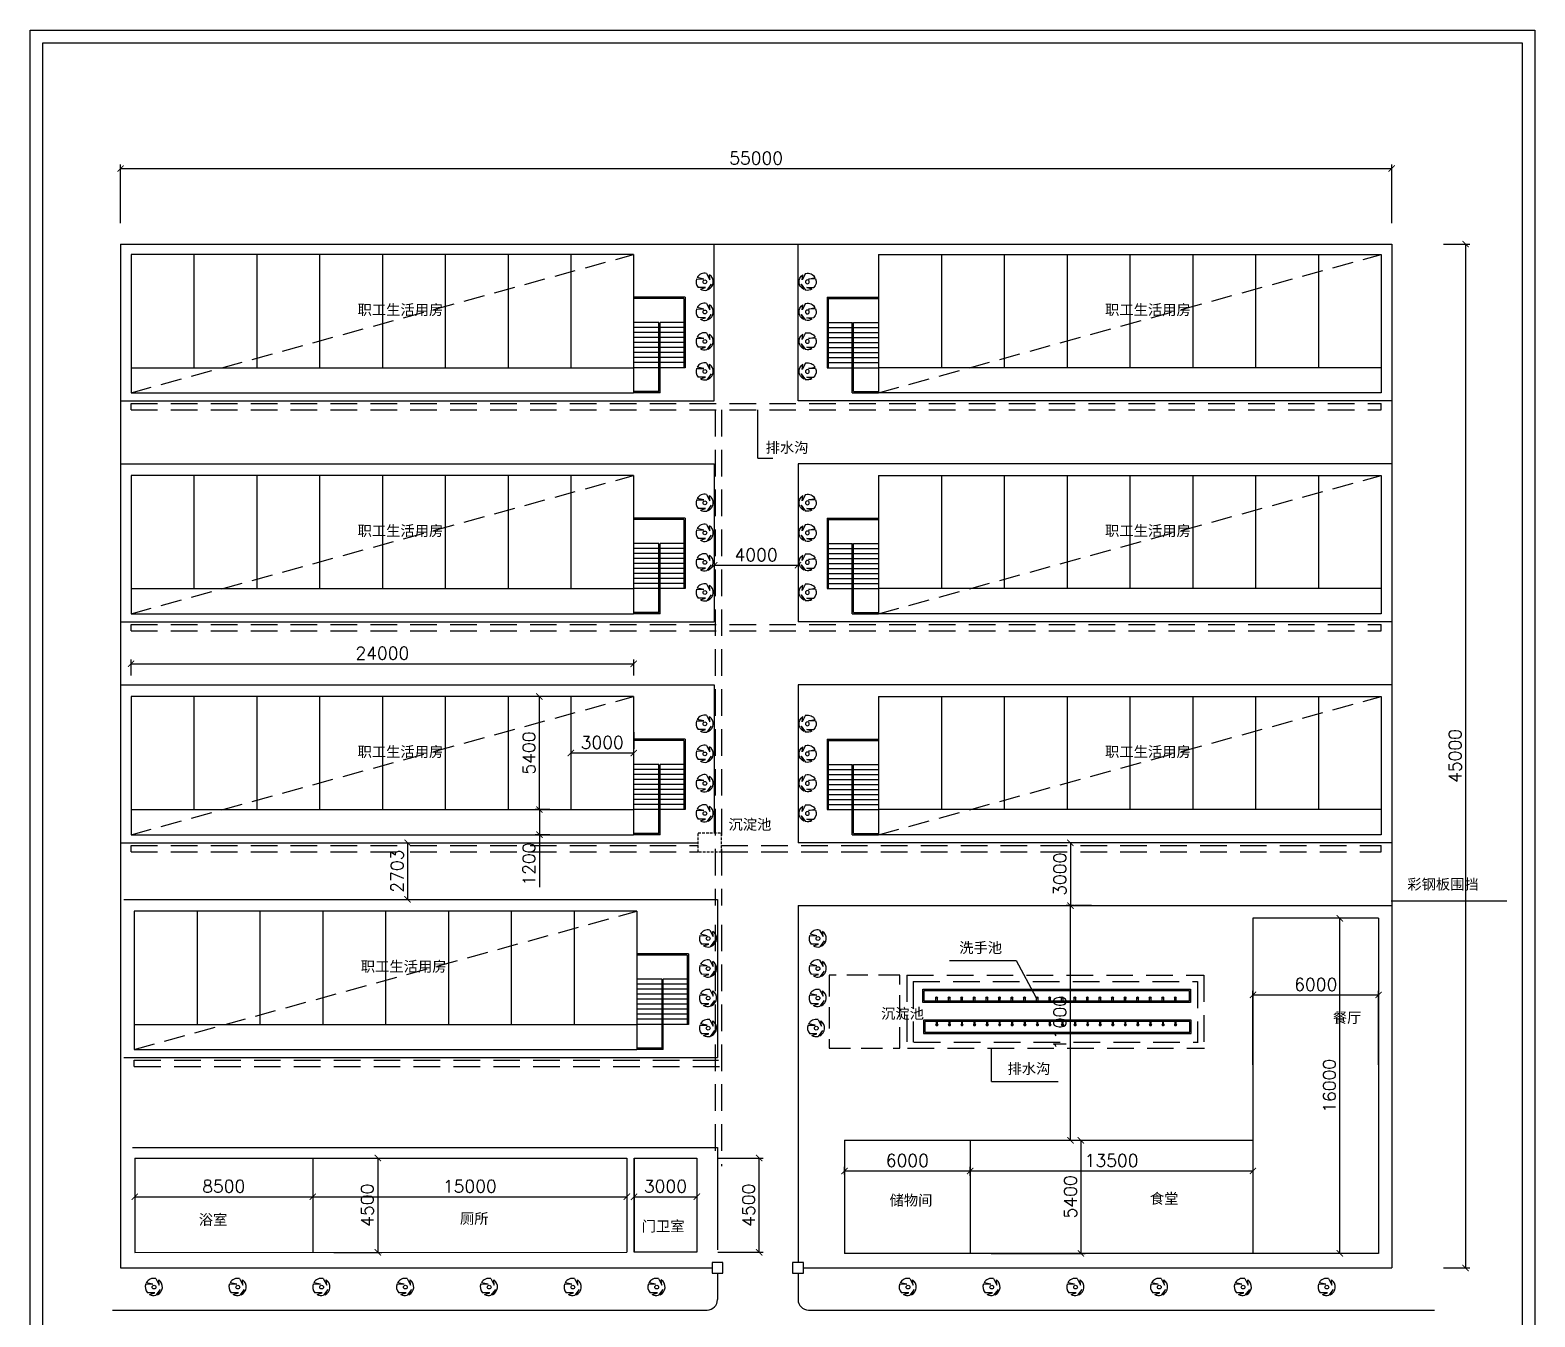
# Model space of a CAD drawing. Extents: x 38922 to 193159, y 13059 to 114668.
# Drawn here: x 38922 to 110774, y 53241 to 114668 of the extents above; entities that cross this region are included whole.
import ezdxf

# ---------------------------------------------------------------- set-up
doc = ezdxf.new("R2010")
doc.units = 0
doc.linetypes.add('DASHED', pattern=[19.05, 12.7, -6.35])
doc.linetypes.add('DASHEDX2', pattern=[1.5, 1, -0.5])
doc.layers.get('0').update_dxf_attribs({"linetype": 'CONTINUOUS'})
doc.layers.get('DEFPOINTS').update_dxf_attribs({"linetype": 'CONTINUOUS'})
for name, color, linetype in [('CC', 7, 'CONTINUOUS'), ('LAYER3', 3, 'CONTINUOUS'), ('LAYER4', 5, 'CONTINUOUS'), ('LUNKUO', 6, 'CONTINUOUS'), ('周边', 7, 'CONTINUOUS'), ('标注', 7, 'CONTINUOUS'), ('标注临', 7, 'CONTINUOUS'), ('水', 3, 'CONTINUOUS'), ('绿化', 3, 'CONTINUOUS'), ('道路', 8, 'CONTINUOUS')]:
    doc.layers.add(name, color=color, linetype=linetype)
doc.styles.add('临建', font='txt.shx')
doc.styles.add('文字', font='SimSun.ttf')
doc.dimstyles.new('ISO-25', dxfattribs={"dimtxt": 150, "dimasz": 80, "dimexe": 50, "dimexo": 100, "dimgap": 100, "dimtad": 1, "dimdec": 0, "dimtxsty": '临建', "dimblk": 'ARCHTICK', "dimcen": 2.5, "dimazin": 3, "dimtfac": 1, "dimtdec": 0, "dimtmove": 0, "dimatfit": 3})

# ---------------------------------------------------------------- blocks, each defined once
blk = doc.blocks.new('_ARCHTICK')
at = {"color": 0, "linetype": 'BYBLOCK', "const_width": 0.15}
blk.add_lwpolyline([(-0.5, -0.5), (0.5, 0.5)], dxfattribs=at)
blk = doc.blocks.new('*D84')
at = {"layer": 'DEFPOINTS', "color": 0}
for p in [(52418, 60823), (52418, 56323), (55524, 56323)]:
    blk.add_point(p, dxfattribs=at)
at = {"layer": '标注临', "color": 0}
for p, q in [((53418, 60823), (55724, 60823)), ((55524, 60823), (55524, 56323)), ((53418, 56323), (55724, 56323))]:
    blk.add_line(p, q, dxfattribs=at)
at = {"layer": '标注临', "color": 0, "xscale": 300, "yscale": 300, "zscale": 300}
for p, rotation in [((55524, 60823), 90), ((55524, 56323), 270)]:
    blk.add_blockref('_ARCHTICK', p, dxfattribs=dict(at, rotation=rotation))
at = {"layer": '标注临', "color": 0, "insert": (55024, 58573), "char_height": 600, "attachment_point": 5, "rotation": 90, "style": '临建'}
blk.add_mtext('4500', dxfattribs=at)
blk = doc.blocks.new('*D85')
at = {"layer": 'DEFPOINTS', "color": 0}
for p in [(70760, 60824), (73732, 60824), (70760, 56324)]:
    blk.add_point(p, dxfattribs=at)
at = {"layer": '标注临', "color": 0}
for p, q in [((71760, 60824), (73932, 60824)), ((73732, 56324), (73732, 60824)), ((71760, 56324), (73932, 56324))]:
    blk.add_line(p, q, dxfattribs=at)
at = {"layer": '标注临', "color": 0, "xscale": 300, "yscale": 300, "zscale": 300}
for p, rotation in [((73732, 60824), 90), ((73732, 56324), 270)]:
    blk.add_blockref('_ARCHTICK', p, dxfattribs=dict(at, rotation=rotation))
at = {"layer": '标注临', "color": 0, "insert": (73232, 58574), "char_height": 600, "attachment_point": 5, "rotation": 90, "style": '临建'}
blk.add_mtext('4500', dxfattribs=at)
blk = doc.blocks.new('*D86')
at = {"layer": 'DEFPOINTS', "color": 0}
for p in [(101460, 72271), (103311, 72271), (103311, 56271)]:
    blk.add_point(p, dxfattribs=at)
at = {"layer": '标注临', "color": 0}
for p, q in [((102311, 72271), (101260, 72271)), ((101460, 56271), (101460, 72271)), ((102311, 56271), (101260, 56271))]:
    blk.add_line(p, q, dxfattribs=at)
at = {"layer": '标注临', "color": 0, "xscale": 300, "yscale": 300, "zscale": 300}
for p, rotation in [((101460, 72271), 90), ((101460, 56271), 270)]:
    blk.add_blockref('_ARCHTICK', p, dxfattribs=dict(at, rotation=rotation))
at = {"layer": '标注临', "color": 0, "insert": (100960, 64271), "char_height": 600, "attachment_point": 5, "rotation": 90, "style": '临建'}
blk.add_mtext('16000', dxfattribs=at)
blk = doc.blocks.new('A$C7AB25CB9')
at = {"layer": 'LAYER3'}
for p, q in [((1105, 1773), (1462, 1084)), ((1462, 1084), (1415, 1636)), ((42, 1205), (807, 1177)), ((807, 1177), (99, 1328)), ((994, 266), (219, 274)), ((445, 91), (994, 266)), ((1590, 617), (1120, 0)), ((1287, 60), (1590, 617))]:
    blk.add_line(p, q, dxfattribs=at)
blk.add_circle((924, 873), 200, dxfattribs=at)
for start, end in [(76.77535, 150.94372), (295.3565, 55.35439), (159.4395, 222.05005), (240.41806, 284.14241)]:
    blk.add_arc((897, 885), 913, start, end, dxfattribs=at)
blk = doc.blocks.new('*D78')
at = {"layer": 'DEFPOINTS', "color": 0}
for p in [(52418, 60822), (67418, 60824), (67418, 58976)]:
    blk.add_point(p, dxfattribs=at)
at = {"layer": '标注临', "color": 0}
for p, q in [((52418, 59822), (52418, 58776)), ((67418, 59824), (67418, 58776)), ((52418, 58976), (67418, 58976))]:
    blk.add_line(p, q, dxfattribs=at)
at = {"layer": '标注临', "color": 0, "xscale": 300, "yscale": 300, "zscale": 300, "rotation": 180}
blk.add_blockref('_ARCHTICK', (52418, 58976), dxfattribs=at)
at = {"layer": '标注临', "color": 0, "xscale": 300, "yscale": 300, "zscale": 300}
blk.add_blockref('_ARCHTICK', (67418, 58976), dxfattribs=at)
at = {"layer": '标注临', "color": 0, "insert": (59918, 59476), "char_height": 600, "attachment_point": 5, "style": '临建'}
blk.add_mtext('15000', dxfattribs=at)
blk = doc.blocks.new('*D79')
at = {"layer": 'DEFPOINTS', "color": 0}
for p in [(43918, 60822), (52418, 60822), (52418, 58976)]:
    blk.add_point(p, dxfattribs=at)
at = {"layer": '标注临', "color": 0}
for p, q in [((43918, 59822), (43918, 58776)), ((52418, 59822), (52418, 58776)), ((43918, 58976), (52418, 58976))]:
    blk.add_line(p, q, dxfattribs=at)
at = {"layer": '标注临', "color": 0, "xscale": 300, "yscale": 300, "zscale": 300, "rotation": 180}
blk.add_blockref('_ARCHTICK', (43918, 58976), dxfattribs=at)
at = {"layer": '标注临', "color": 0, "xscale": 300, "yscale": 300, "zscale": 300}
blk.add_blockref('_ARCHTICK', (52418, 58976), dxfattribs=at)
at = {"layer": '标注临', "color": 0, "insert": (48168, 59476), "char_height": 600, "attachment_point": 5, "style": '临建'}
blk.add_mtext('8500', dxfattribs=at)
blk = doc.blocks.new('*D80')
at = {"layer": 'DEFPOINTS', "color": 0}
for p in [(57029, 75872), (56944, 73170), (57571, 73170)]:
    blk.add_point(p, dxfattribs=at)
at = {"layer": '标注临', "color": 0}
for p, q in [((56029, 75872), (56744, 75872)), ((56944, 75872), (56944, 73170)), ((56571, 73170), (56744, 73170))]:
    blk.add_line(p, q, dxfattribs=at)
at = {"layer": '标注临', "color": 0, "xscale": 300, "yscale": 300, "zscale": 300}
for p, rotation in [((56944, 75872), 90), ((56944, 73170), 270)]:
    blk.add_blockref('_ARCHTICK', p, dxfattribs=dict(at, rotation=rotation))
at = {"layer": '标注临', "color": 0, "insert": (56444, 74521), "char_height": 600, "attachment_point": 5, "rotation": 90, "style": '临建'}
blk.add_mtext('2703', dxfattribs=at)
blk = doc.blocks.new('*D81')
at = {"layer": 'DEFPOINTS', "color": 0}
for p in [(88596, 72872), (89762, 72872), (88746, 61671)]:
    blk.add_point(p, dxfattribs=at)
at = {"layer": '标注临', "color": 0}
for p, q in [((88762, 72872), (88396, 72872)), ((88596, 61671), (88596, 72872)), ((87746, 61671), (88396, 61671))]:
    blk.add_line(p, q, dxfattribs=at)
at = {"layer": '标注临', "color": 0, "xscale": 300, "yscale": 300, "zscale": 300}
for p, rotation in [((88596, 72872), 90), ((88596, 61671), 270)]:
    blk.add_blockref('_ARCHTICK', p, dxfattribs=dict(at, rotation=rotation))
at = {"layer": '标注临', "color": 0, "insert": (88096, 67272), "char_height": 600, "attachment_point": 5, "rotation": 90, "style": '临建'}
blk.add_mtext('11000', dxfattribs=at)
blk = doc.blocks.new('*D74')
at = {"layer": 'DEFPOINTS', "color": 0}
for p in [(97311, 60208), (97311, 60208), (83811, 58971)]:
    blk.add_point(p, dxfattribs=at)
at = {"layer": '标注临', "color": 0}
for p, q in [((97311, 61208), (97311, 60408)), ((83811, 59971), (83811, 60408)), ((83811, 60208), (97311, 60208))]:
    blk.add_line(p, q, dxfattribs=at)
at = {"layer": '标注临', "color": 0, "xscale": 300, "yscale": 300, "zscale": 300, "rotation": 180}
blk.add_blockref('_ARCHTICK', (83811, 60208), dxfattribs=at)
at = {"layer": '标注临', "color": 0, "xscale": 300, "yscale": 300, "zscale": 300}
blk.add_blockref('_ARCHTICK', (97311, 60208), dxfattribs=at)
at = {"layer": '标注临', "color": 0, "insert": (90561, 60708), "char_height": 600, "attachment_point": 5, "style": '临建'}
blk.add_mtext('13500', dxfattribs=at)
blk = doc.blocks.new('*D82')
at = {"layer": 'DEFPOINTS', "color": 0}
for p in [(67760, 60824), (70760, 60824), (70760, 58976)]:
    blk.add_point(p, dxfattribs=at)
at = {"layer": '标注临', "color": 0}
for p, q in [((67760, 59824), (67760, 58776)), ((70760, 59824), (70760, 58776)), ((67760, 58976), (70760, 58976))]:
    blk.add_line(p, q, dxfattribs=at)
at = {"layer": '标注临', "color": 0, "xscale": 300, "yscale": 300, "zscale": 300, "rotation": 180}
blk.add_blockref('_ARCHTICK', (67760, 58976), dxfattribs=at)
at = {"layer": '标注临', "color": 0, "xscale": 300, "yscale": 300, "zscale": 300}
blk.add_blockref('_ARCHTICK', (70760, 58976), dxfattribs=at)
at = {"layer": '标注临', "color": 0, "insert": (69260, 59476), "char_height": 600, "attachment_point": 5, "style": '临建'}
blk.add_mtext('3000', dxfattribs=at)
blk = doc.blocks.new('*D75')
at = {"layer": 'DEFPOINTS', "color": 0}
for p in [(83811, 60208), (77811, 59036), (83811, 58971)]:
    blk.add_point(p, dxfattribs=at)
at = {"layer": '标注临', "color": 0}
for p, q in [((77811, 60036), (77811, 60408)), ((83811, 59971), (83811, 60408)), ((77811, 60208), (83811, 60208))]:
    blk.add_line(p, q, dxfattribs=at)
at = {"layer": '标注临', "color": 0, "xscale": 300, "yscale": 300, "zscale": 300, "rotation": 180}
blk.add_blockref('_ARCHTICK', (77811, 60208), dxfattribs=at)
at = {"layer": '标注临', "color": 0, "xscale": 300, "yscale": 300, "zscale": 300}
blk.add_blockref('_ARCHTICK', (83811, 60208), dxfattribs=at)
at = {"layer": '标注临', "color": 0, "insert": (80811, 60708), "char_height": 600, "attachment_point": 5, "style": '临建'}
blk.add_mtext('6000', dxfattribs=at)
blk = doc.blocks.new('*D83')
at = {"layer": 'DEFPOINTS', "color": 0}
for p in [(89762, 75872), (88596, 72872), (88596, 72872)]:
    blk.add_point(p, dxfattribs=at)
at = {"layer": '标注临', "color": 0}
for p, q in [((88762, 75872), (88396, 75872)), ((88596, 75872), (88596, 72872)), ((89596, 72872), (88796, 72872))]:
    blk.add_line(p, q, dxfattribs=at)
at = {"layer": '标注临', "color": 0, "xscale": 300, "yscale": 300, "zscale": 300}
for p, rotation in [((88596, 75872), 90), ((88596, 72872), 270)]:
    blk.add_blockref('_ARCHTICK', p, dxfattribs=dict(at, rotation=rotation))
at = {"layer": '标注临', "color": 0, "insert": (88096, 74372), "char_height": 600, "attachment_point": 5, "rotation": 90, "style": '临建'}
blk.add_mtext('3000', dxfattribs=at)
blk = doc.blocks.new('*D76')
at = {"layer": 'DEFPOINTS', "color": 0}
for p in [(71589, 89121), (75589, 89121), (75589, 89121)]:
    blk.add_point(p, dxfattribs=at)
at = {"layer": '标注临', "color": 0}
for p, q in [((71589, 90121), (71589, 89321)), ((75589, 90121), (75589, 89321)), ((71589, 89121), (75589, 89121))]:
    blk.add_line(p, q, dxfattribs=at)
at = {"layer": '标注临', "color": 0, "xscale": 300, "yscale": 300, "zscale": 300, "rotation": 180}
blk.add_blockref('_ARCHTICK', (71589, 89121), dxfattribs=at)
at = {"layer": '标注临', "color": 0, "xscale": 300, "yscale": 300, "zscale": 300}
blk.add_blockref('_ARCHTICK', (75589, 89121), dxfattribs=at)
at = {"layer": '标注临', "color": 0, "insert": (73589, 89621), "char_height": 600, "attachment_point": 5, "style": '临建'}
blk.add_mtext('4000', dxfattribs=at)
blk = doc.blocks.new('*D77')
at = {"layer": 'DEFPOINTS', "color": 0}
for p in [(103936, 108058), (43242, 104454), (103936, 104454)]:
    blk.add_point(p, dxfattribs=at)
at = {"layer": '标注临', "color": 0}
for p, q in [((43242, 105454), (43242, 108258)), ((43242, 108058), (103936, 108058)), ((103936, 105454), (103936, 108258))]:
    blk.add_line(p, q, dxfattribs=at)
at = {"layer": '标注临', "color": 0, "xscale": 300, "yscale": 300, "zscale": 300, "rotation": 180}
blk.add_blockref('_ARCHTICK', (43242, 108058), dxfattribs=at)
at = {"layer": '标注临', "color": 0, "xscale": 300, "yscale": 300, "zscale": 300}
blk.add_blockref('_ARCHTICK', (103936, 108058), dxfattribs=at)
at = {"layer": '标注临', "color": 0, "insert": (73589, 108558), "char_height": 600, "attachment_point": 5, "style": '临建'}
blk.add_mtext('55000', dxfattribs=at)
blk = doc.blocks.new('*D137')
at = {"layer": 'DEFPOINTS', "color": 0}
for p in [(83811, 61671), (83811, 56271), (89096, 56271)]:
    blk.add_point(p, dxfattribs=at)
at = {"layer": '标注临', "color": 0}
for p, q in [((84811, 61671), (89296, 61671)), ((89096, 61671), (89096, 56271)), ((84811, 56271), (89296, 56271))]:
    blk.add_line(p, q, dxfattribs=at)
at = {"layer": '标注临', "color": 0, "xscale": 300, "yscale": 300, "zscale": 300}
for p, rotation in [((89096, 61671), 90), ((89096, 56271), 270)]:
    blk.add_blockref('_ARCHTICK', p, dxfattribs=dict(at, rotation=rotation))
at = {"layer": '标注临', "color": 0, "insert": (88596, 58971), "char_height": 600, "attachment_point": 5, "rotation": 90, "style": '临建'}
blk.add_mtext('5400', dxfattribs=at)
blk = doc.blocks.new('*D138')
at = {"layer": 'DEFPOINTS', "color": 0}
for p in [(103311, 68613), (97311, 64271), (103311, 64271)]:
    blk.add_point(p, dxfattribs=at)
at = {"layer": '标注临', "color": 0}
for p, q in [((97311, 65271), (97311, 68813)), ((97311, 68613), (103311, 68613)), ((103311, 65271), (103311, 68813))]:
    blk.add_line(p, q, dxfattribs=at)
at = {"layer": '标注临', "color": 0, "xscale": 300, "yscale": 300, "zscale": 300, "rotation": 180}
blk.add_blockref('_ARCHTICK', (97311, 68613), dxfattribs=at)
at = {"layer": '标注临', "color": 0, "xscale": 300, "yscale": 300, "zscale": 300}
blk.add_blockref('_ARCHTICK', (103311, 68613), dxfattribs=at)
at = {"layer": '标注临', "color": 0, "insert": (100311, 69113), "char_height": 600, "attachment_point": 5, "style": '临建'}
blk.add_mtext('6000', dxfattribs=at)
blk = doc.blocks.new('*D139')
at = {"layer": 'DEFPOINTS', "color": 0}
for p in [(63243, 82858), (64742, 82858), (64742, 77458)]:
    blk.add_point(p, dxfattribs=at)
at = {"layer": '标注临', "color": 0}
for p, q in [((63742, 82858), (63043, 82858)), ((63243, 77458), (63243, 82858)), ((63742, 77458), (63043, 77458))]:
    blk.add_line(p, q, dxfattribs=at)
at = {"layer": '标注临', "color": 0, "xscale": 300, "yscale": 300, "zscale": 300}
for p, rotation in [((63243, 82858), 90), ((63243, 77458), 270)]:
    blk.add_blockref('_ARCHTICK', p, dxfattribs=dict(at, rotation=rotation))
at = {"layer": '标注临', "color": 0, "insert": (62743, 80158), "char_height": 600, "attachment_point": 5, "rotation": 90, "style": '临建'}
blk.add_mtext('5400', dxfattribs=at)
blk = doc.blocks.new('*D140')
at = {"layer": 'DEFPOINTS', "color": 0}
for p in [(64742, 80158), (64742, 80158), (67742, 80158)]:
    blk.add_point(p, dxfattribs=at)
at = {"layer": '标注临', "color": 0}
for p, q in [((64742, 81158), (64742, 80358)), ((67742, 81158), (67742, 80358)), ((67742, 80158), (64742, 80158))]:
    blk.add_line(p, q, dxfattribs=at)
at = {"layer": '标注临', "color": 0, "xscale": 300, "yscale": 300, "zscale": 300, "rotation": 180}
blk.add_blockref('_ARCHTICK', (64742, 80158), dxfattribs=at)
at = {"layer": '标注临', "color": 0, "xscale": 300, "yscale": 300, "zscale": 300}
blk.add_blockref('_ARCHTICK', (67742, 80158), dxfattribs=at)
at = {"layer": '标注临', "color": 0, "insert": (66242, 80658), "char_height": 600, "attachment_point": 5, "style": '临建'}
blk.add_mtext('3000', dxfattribs=at)
blk = doc.blocks.new('*D141')
at = {"layer": 'DEFPOINTS', "color": 0}
for p in [(64742, 77458), (63243, 76258), (64742, 76258)]:
    blk.add_point(p, dxfattribs=at)
at = {"layer": '标注临', "color": 0}
for p, q in [((63742, 77458), (63043, 77458)), ((63243, 77458), (63243, 76258)), ((63742, 76258), (63043, 76258)), ((63243, 76258), (63243, 73758))]:
    blk.add_line(p, q, dxfattribs=at)
at = {"layer": '标注临', "color": 0, "xscale": 300, "yscale": 300, "zscale": 300}
for p, rotation in [((63243, 77458), 90), ((63243, 76258), 270)]:
    blk.add_blockref('_ARCHTICK', p, dxfattribs=dict(at, rotation=rotation))
at = {"layer": '标注临', "color": 0, "insert": (62743, 74858), "char_height": 600, "attachment_point": 5, "rotation": 90, "style": '临建'}
blk.add_mtext('1200', dxfattribs=at)
blk = doc.blocks.new('*D142')
at = {"layer": 'DEFPOINTS', "color": 0}
for p in [(67742, 84421), (43742, 82858), (67742, 82858)]:
    blk.add_point(p, dxfattribs=at)
at = {"layer": '标注临', "color": 0}
for p, q in [((43742, 83858), (43742, 84621)), ((43742, 84421), (67742, 84421)), ((67742, 83858), (67742, 84621))]:
    blk.add_line(p, q, dxfattribs=at)
at = {"layer": '标注临', "color": 0, "xscale": 300, "yscale": 300, "zscale": 300, "rotation": 180}
blk.add_blockref('_ARCHTICK', (43742, 84421), dxfattribs=at)
at = {"layer": '标注临', "color": 0, "xscale": 300, "yscale": 300, "zscale": 300}
blk.add_blockref('_ARCHTICK', (67742, 84421), dxfattribs=at)
at = {"layer": '标注临', "color": 0, "insert": (55742, 84921), "char_height": 600, "attachment_point": 5, "style": '临建'}
blk.add_mtext('24000', dxfattribs=at)
blk = doc.blocks.new('*D143')
at = {"layer": 'DEFPOINTS', "color": 0}
for p in [(105412, 104454), (105412, 55580), (107464, 55580)]:
    blk.add_point(p, dxfattribs=at)
at = {"layer": '标注临', "color": 0}
for p, q in [((106412, 104454), (107664, 104454)), ((107464, 104454), (107464, 55580)), ((106412, 55580), (107664, 55580))]:
    blk.add_line(p, q, dxfattribs=at)
at = {"layer": '标注临', "color": 0, "xscale": 300, "yscale": 300, "zscale": 300}
for p, rotation in [((107464, 104454), 90), ((107464, 55580), 270)]:
    blk.add_blockref('_ARCHTICK', p, dxfattribs=dict(at, rotation=rotation))
at = {"layer": '标注临', "color": 0, "insert": (106964, 80017), "char_height": 600, "attachment_point": 5, "rotation": 90, "style": '临建'}
blk.add_mtext('45000', dxfattribs=at)

msp = doc.modelspace()

# ---------------------------------------------------------------- linework, layer by layer
for p, q in [((97311.3, 72271.2), (97311.3, 56271.2)), ((103311.3, 72271.2), (97311.3, 72271.2)), ((103311.3, 72271.2), (103311.3, 56271.2)), ((82826.3, 70256.6), (86007.8, 70256.6)), ((86007.8, 70256.6), (86952.1, 68507.8)), ((84826.3, 64481.9), (84826.3, 66062.9)), ((84826.3, 64481.9), (88007.8, 64481.9)), ((77811.3, 61671.2), (77811.3, 56271.2)), ((77811.3, 61671.2), (97311.3, 61671.2)), ((83811.3, 61671.2), (83811.3, 56271.2)), ((43918, 60822.1), (67418, 60824)), ((43918, 60822.1), (43918, 56322.1)), ((52418, 60824), (52418, 56322.9)), ((67418, 60824), (67418, 56324)), ((67759.9, 60824), (67759.9, 56324)), ((43918, 56322.1), (67418, 56324)), ((103311.3, 56271.2), (77811.3, 56271.2))]:
    msp.add_line(p, q)
for points in [[(110774.5, 114668.1), (110774.5, 13059.3), (38922.5, 13059.3), (38922.5, 114668.1)], [(110169.6, 114063.3), (110169.6, 13664.1), (39527.3, 13664.1), (39527.3, 114063.3)], [(81548.6, 68879.8), (94323.6, 68879.8), (94323.6, 68247.3), (81548.6, 68247.3)], [(81608.6, 68819.8), (94263.6, 68819.8), (94263.6, 68307.3), (81608.6, 68307.3)], [(81585.2, 66776.5), (94360.2, 66776.5), (94360.2, 67409), (81585.2, 67409)], [(81645.2, 66836.5), (94300.2, 66836.5), (94300.2, 67349), (81645.2, 67349)], [(67759.9, 60824), (70759.9, 60824), (70759.9, 56324), (67759.9, 56324)], [(71488.7, 55836.4), (71488.7, 55324.4), (72000.8, 55324.4), (72000.8, 55836.4)], [(75332.8, 55836.4), (75332.8, 55324.4), (75844.8, 55324.4), (75844.8, 55836.4)]]:
    msp.add_lwpolyline(points, close=True)
for points in [[(82174.6, 68307.3), (82174.6, 68507.8), (82233.1, 68507.8), (82233.1, 68307.3)], [(82774.6, 68307.3), (82774.6, 68507.8), (82833.1, 68507.8), (82833.1, 68307.3)], [(83374.6, 68307.3), (83374.6, 68507.8), (83433.1, 68507.8), (83433.1, 68307.3)], [(83974.6, 68307.3), (83974.6, 68507.8), (84033.1, 68507.8), (84033.1, 68307.3)], [(84574.6, 68307.3), (84574.6, 68507.8), (84633.1, 68507.8), (84633.1, 68307.3)], [(85174.6, 68307.3), (85174.6, 68507.8), (85233.1, 68507.8), (85233.1, 68307.3)], [(85774.6, 68307.3), (85774.6, 68507.8), (85833.1, 68507.8), (85833.1, 68307.3)], [(86374.6, 68307.3), (86374.6, 68507.8), (86433.1, 68507.8), (86433.1, 68307.3)], [(86974.6, 68307.3), (86974.6, 68507.8), (87033.1, 68507.8), (87033.1, 68307.3)], [(87574.6, 68307.3), (87574.6, 68507.8), (87633.1, 68507.8), (87633.1, 68307.3)], [(88174.6, 68307.3), (88174.6, 68507.8), (88233.1, 68507.8), (88233.1, 68307.3)], [(88774.6, 68307.3), (88774.6, 68507.8), (88833.1, 68507.8), (88833.1, 68307.3)], [(89374.6, 68307.3), (89374.6, 68507.8), (89433.1, 68507.8), (89433.1, 68307.3)], [(89974.6, 68307.3), (89974.6, 68507.8), (90033.1, 68507.8), (90033.1, 68307.3)], [(90574.6, 68307.3), (90574.6, 68507.8), (90633.1, 68507.8), (90633.1, 68307.3)], [(91174.6, 68307.3), (91174.6, 68507.8), (91233.1, 68507.8), (91233.1, 68307.3)], [(91774.6, 68307.3), (91774.6, 68507.8), (91833.1, 68507.8), (91833.1, 68307.3)], [(92374.6, 68307.3), (92374.6, 68507.8), (92433.1, 68507.8), (92433.1, 68307.3)], [(92974.6, 68307.3), (92974.6, 68507.8), (93033.1, 68507.8), (93033.1, 68307.3)], [(93574.6, 68307.3), (93574.6, 68507.8), (93633.1, 68507.8), (93633.1, 68307.3)], [(82188.7, 67349), (82188.7, 67148.5), (82247.2, 67148.5), (82247.2, 67349)], [(82788.7, 67349), (82788.7, 67148.5), (82847.2, 67148.5), (82847.2, 67349)], [(83388.7, 67349), (83388.7, 67148.5), (83447.2, 67148.5), (83447.2, 67349)], [(83988.7, 67349), (83988.7, 67148.5), (84047.2, 67148.5), (84047.2, 67349)], [(84588.7, 67349), (84588.7, 67148.5), (84647.2, 67148.5), (84647.2, 67349)], [(85188.7, 67349), (85188.7, 67148.5), (85247.2, 67148.5), (85247.2, 67349)], [(85788.7, 67349), (85788.7, 67148.5), (85847.2, 67148.5), (85847.2, 67349)], [(86388.7, 67349), (86388.7, 67148.5), (86447.2, 67148.5), (86447.2, 67349)], [(86988.7, 67349), (86988.7, 67148.5), (87047.2, 67148.5), (87047.2, 67349)], [(87588.7, 67349), (87588.7, 67148.5), (87647.2, 67148.5), (87647.2, 67349)], [(88188.7, 67349), (88188.7, 67148.5), (88247.2, 67148.5), (88247.2, 67349)], [(88788.7, 67349), (88788.7, 67148.5), (88847.2, 67148.5), (88847.2, 67349)], [(89388.7, 67349), (89388.7, 67148.5), (89447.2, 67148.5), (89447.2, 67349)], [(89988.7, 67349), (89988.7, 67148.5), (90047.2, 67148.5), (90047.2, 67349)], [(90588.7, 67349), (90588.7, 67148.5), (90647.2, 67148.5), (90647.2, 67349)], [(91188.7, 67349), (91188.7, 67148.5), (91247.2, 67148.5), (91247.2, 67349)], [(91788.7, 67349), (91788.7, 67148.5), (91847.2, 67148.5), (91847.2, 67349)], [(92388.7, 67349), (92388.7, 67148.5), (92447.2, 67148.5), (92447.2, 67349)], [(92988.7, 67349), (92988.7, 67148.5), (93047.2, 67148.5), (93047.2, 67349)], [(93588.7, 67349), (93588.7, 67148.5), (93647.2, 67148.5), (93647.2, 67349)]]:
    msp.add_lwpolyline(points)
for centre in [(82205.1, 68471.3), (82805.1, 68471.3), (83405.1, 68471.3), (84005.1, 68471.3), (84605.1, 68471.3), (85205.1, 68471.3), (85805.1, 68471.3), (86405.1, 68471.3), (87005.1, 68471.3), (87605.1, 68471.3), (88205.1, 68471.3), (88805.1, 68471.3), (89405.1, 68471.3), (90005.1, 68471.3), (90605.1, 68471.3), (91205.1, 68471.3), (91805.1, 68471.3), (92405.1, 68471.3), (93005.1, 68471.3), (93605.1, 68471.3), (82219.2, 67185), (82819.2, 67185), (83419.2, 67185), (84019.2, 67185), (84619.2, 67185), (85219.2, 67185), (85819.2, 67185), (86419.2, 67185), (87019.2, 67185), (87619.2, 67185), (88219.2, 67185), (88819.2, 67185), (89419.2, 67185), (90019.2, 67185), (90619.2, 67185), (91219.2, 67185), (91819.2, 67185), (92419.2, 67185), (93019.2, 67185), (93619.2, 67185)]:
    msp.add_circle(centre, 42)
at = {"layer": 'CC', "linetype": 'DASHEDX2', "ltscale": 1000}
for p, q in [((43741.9, 97353.8), (67741.9, 103953.8)), ((79435.7, 97353.8), (103435.7, 103953.8)), ((43741.9, 86805.7), (67741.9, 93405.7)), ((79435.7, 86805.7), (103435.7, 93405.7)), ((43741.9, 76257.5), (67741.9, 82857.5)), ((79435.7, 76257.5), (103435.7, 82857.5)), ((43897.8, 66006.9), (67897.8, 72606.9))]:
    msp.add_line(p, q, dxfattribs=at)
at = {"layer": 'LAYER4'}
for p, q in [((70201.9, 101913.8), (67741.9, 101913.8)), ((70141.9, 101853.8), (67741.9, 101853.8)), ((70141.9, 101853.8), (70141.9, 98553.8)), ((70201.9, 101913.8), (70201.9, 98553.8)), ((76975.7, 101913.8), (79435.7, 101913.8)), ((76975.7, 101913.8), (76975.7, 98553.8)), ((77035.7, 101853.8), (79435.7, 101853.8)), ((77035.7, 101853.8), (77035.7, 98553.8)), ((68941.9, 100713.8), (67741.9, 100713.8)), ((68941.9, 97413.8), (68941.9, 100713.8)), ((70141.9, 100713.8), (69001.9, 100713.8)), ((69001.9, 97353.8), (69001.9, 100713.8)), ((77035.7, 100713.8), (78175.7, 100713.8)), ((78175.7, 97353.8), (78175.7, 100713.8)), ((78235.7, 100713.8), (79435.7, 100713.8)), ((78235.7, 97413.8), (78235.7, 100713.8)), ((68941.9, 100473.8), (67741.9, 100473.8)), ((68941.9, 100233.8), (67741.9, 100233.8)), ((68941.9, 99993.8), (67741.9, 99993.8)), ((70141.9, 100473.8), (69001.9, 100473.8)), ((70141.9, 100233.8), (69001.9, 100233.8)), ((70141.9, 99993.8), (69001.9, 99993.8)), ((77035.7, 100473.8), (78175.7, 100473.8)), ((77035.7, 100233.8), (78175.7, 100233.8)), ((77035.7, 99993.8), (78175.7, 99993.8)), ((78235.7, 100473.8), (79435.7, 100473.8)), ((78235.7, 100233.8), (79435.7, 100233.8)), ((78235.7, 99993.8), (79435.7, 99993.8)), ((68941.9, 99753.8), (67741.9, 99753.8)), ((68941.9, 99513.8), (67741.9, 99513.8)), ((68941.9, 99273.8), (67741.9, 99273.8)), ((70141.9, 99753.8), (69001.9, 99753.8)), ((70141.9, 99513.8), (69001.9, 99513.8)), ((70141.9, 99273.8), (69001.9, 99273.8)), ((77035.7, 99753.8), (78175.7, 99753.8)), ((77035.7, 99513.8), (78175.7, 99513.8)), ((77035.7, 99273.8), (78175.7, 99273.8)), ((78235.7, 99753.8), (79435.7, 99753.8)), ((78235.7, 99513.8), (79435.7, 99513.8)), ((78235.7, 99273.8), (79435.7, 99273.8)), ((68941.9, 99033.8), (67741.9, 99033.8)), ((68941.9, 98793.8), (67741.9, 98793.8)), ((68941.9, 98553.8), (67741.9, 98553.8)), ((70141.9, 99033.8), (69001.9, 99033.8)), ((70141.9, 98793.8), (69001.9, 98793.8)), ((70201.9, 98553.8), (69001.9, 98553.8)), ((76975.7, 98553.8), (78175.7, 98553.8)), ((77035.7, 99033.8), (78175.7, 99033.8)), ((77035.7, 98793.8), (78175.7, 98793.8)), ((78235.7, 99033.8), (79435.7, 99033.8)), ((78235.7, 98793.8), (79435.7, 98793.8)), ((78235.7, 98553.8), (79435.7, 98553.8)), ((68941.9, 97413.8), (67741.9, 97413.8)), ((69001.9, 97353.8), (67741.9, 97353.8)), ((78175.7, 97353.8), (79435.7, 97353.8)), ((78235.7, 97413.8), (79435.7, 97413.8)), ((70201.9, 91365.7), (67741.9, 91365.7)), ((70141.9, 91305.7), (67741.9, 91305.7)), ((70141.9, 91305.7), (70141.9, 88005.7)), ((70201.9, 91365.7), (70201.9, 88005.7)), ((76975.7, 91365.7), (79435.7, 91365.7)), ((76975.7, 91365.7), (76975.7, 88005.7)), ((77035.7, 91305.7), (79435.7, 91305.7)), ((77035.7, 91305.7), (77035.7, 88005.7)), ((68941.9, 90165.7), (67741.9, 90165.7)), ((68941.9, 89925.7), (67741.9, 89925.7)), ((68941.9, 86865.7), (68941.9, 90165.7)), ((70141.9, 90165.7), (69001.9, 90165.7)), ((69001.9, 86805.7), (69001.9, 90165.7)), ((70141.9, 89925.7), (69001.9, 89925.7)), ((77035.7, 90165.7), (78175.7, 90165.7)), ((77035.7, 89925.7), (78175.7, 89925.7)), ((78175.7, 86805.7), (78175.7, 90165.7)), ((78235.7, 90165.7), (79435.7, 90165.7)), ((78235.7, 86865.7), (78235.7, 90165.7)), ((78235.7, 89925.7), (79435.7, 89925.7)), ((68941.9, 89685.7), (67741.9, 89685.7)), ((68941.9, 89445.7), (67741.9, 89445.7)), ((68941.9, 89205.7), (67741.9, 89205.7)), ((70141.9, 89685.7), (69001.9, 89685.7)), ((70141.9, 89445.7), (69001.9, 89445.7)), ((70141.9, 89205.7), (69001.9, 89205.7)), ((77035.7, 89685.7), (78175.7, 89685.7)), ((77035.7, 89445.7), (78175.7, 89445.7)), ((77035.7, 89205.7), (78175.7, 89205.7)), ((78235.7, 89685.7), (79435.7, 89685.7)), ((78235.7, 89445.7), (79435.7, 89445.7)), ((78235.7, 89205.7), (79435.7, 89205.7)), ((68941.9, 88965.7), (67741.9, 88965.7)), ((68941.9, 88725.7), (67741.9, 88725.7)), ((68941.9, 88485.7), (67741.9, 88485.7)), ((70141.9, 88965.7), (69001.9, 88965.7)), ((70141.9, 88725.7), (69001.9, 88725.7)), ((70141.9, 88485.7), (69001.9, 88485.7)), ((77035.7, 88965.7), (78175.7, 88965.7)), ((77035.7, 88725.7), (78175.7, 88725.7)), ((77035.7, 88485.7), (78175.7, 88485.7)), ((78235.7, 88965.7), (79435.7, 88965.7)), ((78235.7, 88725.7), (79435.7, 88725.7)), ((78235.7, 88485.7), (79435.7, 88485.7)), ((68941.9, 88245.7), (67741.9, 88245.7)), ((68941.9, 88005.7), (67741.9, 88005.7)), ((70141.9, 88245.7), (69001.9, 88245.7)), ((70201.9, 88005.7), (69001.9, 88005.7)), ((76975.7, 88005.7), (78175.7, 88005.7)), ((77035.7, 88245.7), (78175.7, 88245.7)), ((78235.7, 88245.7), (79435.7, 88245.7)), ((78235.7, 88005.7), (79435.7, 88005.7)), ((68941.9, 86865.7), (67741.9, 86865.7)), ((69001.9, 86805.7), (67741.9, 86805.7)), ((78175.7, 86805.7), (79435.7, 86805.7)), ((78235.7, 86865.7), (79435.7, 86865.7)), ((70201.9, 80817.5), (67741.9, 80817.5)), ((70141.9, 80757.5), (67741.9, 80757.5)), ((70141.9, 80757.5), (70141.9, 77457.5)), ((70201.9, 80817.5), (70201.9, 77457.5)), ((76975.7, 80817.5), (79435.7, 80817.5)), ((76975.7, 80817.5), (76975.7, 77457.5)), ((77035.7, 80757.5), (79435.7, 80757.5)), ((77035.7, 80757.5), (77035.7, 77457.5)), ((68941.9, 79617.5), (67741.9, 79617.5)), ((68941.9, 79377.5), (67741.9, 79377.5)), ((68941.9, 79137.5), (67741.9, 79137.5)), ((68941.9, 76317.5), (68941.9, 79617.5)), ((69001.9, 76257.5), (69001.9, 79617.5)), ((70141.9, 79617.5), (69001.9, 79617.5)), ((70141.9, 79377.5), (69001.9, 79377.5)), ((70141.9, 79137.5), (69001.9, 79137.5)), ((77035.7, 79617.5), (78175.7, 79617.5)), ((77035.7, 79377.5), (78175.7, 79377.5)), ((77035.7, 79137.5), (78175.7, 79137.5)), ((78175.7, 76257.5), (78175.7, 79617.5)), ((78235.7, 76317.5), (78235.7, 79617.5)), ((78235.7, 79617.5), (79435.7, 79617.5)), ((78235.7, 79377.5), (79435.7, 79377.5)), ((78235.7, 79137.5), (79435.7, 79137.5)), ((68941.9, 78897.5), (67741.9, 78897.5)), ((68941.9, 78657.5), (67741.9, 78657.5)), ((68941.9, 78417.5), (67741.9, 78417.5)), ((70141.9, 78897.5), (69001.9, 78897.5)), ((70141.9, 78657.5), (69001.9, 78657.5)), ((70141.9, 78417.5), (69001.9, 78417.5)), ((77035.7, 78897.5), (78175.7, 78897.5)), ((77035.7, 78657.5), (78175.7, 78657.5)), ((77035.7, 78417.5), (78175.7, 78417.5)), ((78235.7, 78897.5), (79435.7, 78897.5)), ((78235.7, 78657.5), (79435.7, 78657.5)), ((78235.7, 78417.5), (79435.7, 78417.5)), ((68941.9, 78177.5), (67741.9, 78177.5)), ((68941.9, 77937.5), (67741.9, 77937.5)), ((68941.9, 77697.5), (67741.9, 77697.5)), ((70141.9, 78177.5), (69001.9, 78177.5)), ((70141.9, 77937.5), (69001.9, 77937.5)), ((70141.9, 77697.5), (69001.9, 77697.5)), ((77035.7, 78177.5), (78175.7, 78177.5)), ((77035.7, 77937.5), (78175.7, 77937.5)), ((77035.7, 77697.5), (78175.7, 77697.5)), ((78235.7, 78177.5), (79435.7, 78177.5)), ((78235.7, 77937.5), (79435.7, 77937.5)), ((78235.7, 77697.5), (79435.7, 77697.5)), ((68941.9, 77457.5), (67741.9, 77457.5)), ((70201.9, 77457.5), (69001.9, 77457.5)), ((76975.7, 77457.5), (78175.7, 77457.5)), ((78235.7, 77457.5), (79435.7, 77457.5)), ((68941.9, 76317.5), (67741.9, 76317.5)), ((69001.9, 76257.5), (67741.9, 76257.5)), ((78175.7, 76257.5), (79435.7, 76257.5)), ((78235.7, 76317.5), (79435.7, 76317.5)), ((70357.8, 70566.9), (67897.8, 70566.9)), ((70297.8, 70506.9), (67897.8, 70506.9)), ((70297.8, 70506.9), (70297.8, 67206.9)), ((70357.8, 70566.9), (70357.8, 67206.9)), ((69097.8, 69366.9), (67897.8, 69366.9)), ((69097.8, 69126.9), (67897.8, 69126.9)), ((69097.8, 66066.9), (69097.8, 69366.9)), ((69157.8, 66006.9), (69157.8, 69366.9)), ((70297.8, 69366.9), (69157.8, 69366.9)), ((70297.8, 69126.9), (69157.8, 69126.9)), ((69097.8, 68886.9), (67897.8, 68886.9)), ((69097.8, 68646.9), (67897.8, 68646.9)), ((69097.8, 68406.9), (67897.8, 68406.9)), ((70297.8, 68886.9), (69157.8, 68886.9)), ((70297.8, 68646.9), (69157.8, 68646.9)), ((70297.8, 68406.9), (69157.8, 68406.9)), ((69097.8, 68166.9), (67897.8, 68166.9)), ((69097.8, 67926.9), (67897.8, 67926.9)), ((69097.8, 67686.9), (67897.8, 67686.9)), ((70297.8, 68166.9), (69157.8, 68166.9)), ((70297.8, 67926.9), (69157.8, 67926.9)), ((70297.8, 67686.9), (69157.8, 67686.9)), ((69097.8, 67446.9), (67897.8, 67446.9)), ((69097.8, 67206.9), (67897.8, 67206.9)), ((70297.8, 67446.9), (69157.8, 67446.9)), ((70357.8, 67206.9), (69157.8, 67206.9)), ((69097.8, 66066.9), (67897.8, 66066.9)), ((69157.8, 66006.9), (67897.8, 66006.9))]:
    msp.add_line(p, q, dxfattribs=at)
at = {"layer": 'LAYER4', "color": 4, "linetype": 'DASHED', "ltscale": 10}
msp.add_line((71929.1, 75430.8), (71929.1, 76352.4), dxfattribs=at)
msp.add_lwpolyline([(71929.1, 75430.8), (70815.2, 75430.8), (70815.2, 76352.4), (71929.1, 76352.4)], dxfattribs=at)
at = {"layer": 'LAYER4', "color": 4, "linetype": 'DASHED', "ltscale": 80}
msp.add_lwpolyline([(80454.9, 69549.2), (77081.7, 69549.2), (77081.7, 66062.9), (80454.9, 66062.9)], close=True, dxfattribs=at)
at = {"layer": 'LUNKUO'}
for p, q in [((67741.9, 103953.8), (43741.9, 103953.8)), ((43741.9, 103953.8), (43741.9, 97353.8)), ((46741.9, 103953.8), (46741.9, 98553.8)), ((49741.9, 103953.8), (49741.9, 98553.8)), ((52741.9, 103953.8), (52741.9, 98553.8)), ((55741.9, 103953.8), (55741.9, 98553.8)), ((58741.9, 103953.8), (58741.9, 98553.8)), ((61741.9, 103953.8), (61741.9, 98553.8)), ((64741.9, 103953.8), (64741.9, 98553.8)), ((67741.9, 103953.8), (67741.9, 97353.8)), ((79435.7, 103953.8), (103435.7, 103953.8)), ((79435.7, 103953.8), (79435.7, 97353.8)), ((82435.7, 103953.8), (82435.7, 98553.8)), ((85435.7, 103953.8), (85435.7, 98553.8)), ((88435.7, 103953.8), (88435.7, 98553.8)), ((91435.7, 103953.8), (91435.7, 98553.8)), ((94435.7, 103953.8), (94435.7, 98553.8)), ((97435.7, 103953.8), (97435.7, 98553.8)), ((100435.7, 103953.8), (100435.7, 98553.8)), ((103435.7, 103953.8), (103435.7, 97353.8)), ((43741.9, 98553.8), (67741.9, 98553.8)), ((103435.7, 98553.8), (79435.7, 98553.8)), ((43741.9, 97353.8), (67741.9, 97353.8)), ((103435.7, 97353.8), (79435.7, 97353.8)), ((67741.9, 93405.7), (43741.9, 93405.7)), ((43741.9, 93405.7), (43741.9, 86805.7)), ((46741.9, 93405.7), (46741.9, 88005.7)), ((49741.9, 93405.7), (49741.9, 88005.7)), ((52741.9, 93405.7), (52741.9, 88005.7)), ((55741.9, 93405.7), (55741.9, 88005.7)), ((58741.9, 93405.7), (58741.9, 88005.7)), ((61741.9, 93405.7), (61741.9, 88005.7)), ((64741.9, 93405.7), (64741.9, 88005.7)), ((67741.9, 93405.7), (67741.9, 86805.7)), ((79435.7, 93405.7), (103435.7, 93405.7)), ((79435.7, 93405.7), (79435.7, 86805.7)), ((82435.7, 93405.7), (82435.7, 88005.7)), ((85435.7, 93405.7), (85435.7, 88005.7)), ((88435.7, 93405.7), (88435.7, 88005.7)), ((91435.7, 93405.7), (91435.7, 88005.7)), ((94435.7, 93405.7), (94435.7, 88005.7)), ((97435.7, 93405.7), (97435.7, 88005.7)), ((100435.7, 93405.7), (100435.7, 88005.7)), ((103435.7, 93405.7), (103435.7, 86805.7)), ((43741.9, 88005.7), (67741.9, 88005.7)), ((103435.7, 88005.7), (79435.7, 88005.7)), ((43741.9, 86805.7), (67741.9, 86805.7)), ((103435.7, 86805.7), (79435.7, 86805.7)), ((43741.9, 82857.5), (43741.9, 76257.5)), ((67741.9, 82857.5), (43741.9, 82857.5)), ((46741.9, 82857.5), (46741.9, 77457.5)), ((49741.9, 82857.5), (49741.9, 77457.5)), ((52741.9, 82857.5), (52741.9, 77457.5)), ((55741.9, 82857.5), (55741.9, 77457.5)), ((58741.9, 82857.5), (58741.9, 77457.5)), ((61741.9, 82857.5), (61741.9, 77457.5)), ((64741.9, 82857.5), (64741.9, 77457.5)), ((67741.9, 82857.5), (67741.9, 76257.5)), ((79435.7, 82857.5), (79435.7, 76257.5)), ((79435.7, 82857.5), (103435.7, 82857.5)), ((82435.7, 82857.5), (82435.7, 77457.5)), ((85435.7, 82857.5), (85435.7, 77457.5)), ((88435.7, 82857.5), (88435.7, 77457.5)), ((91435.7, 82857.5), (91435.7, 77457.5)), ((94435.7, 82857.5), (94435.7, 77457.5)), ((97435.7, 82857.5), (97435.7, 77457.5)), ((100435.7, 82857.5), (100435.7, 77457.5)), ((103435.7, 82857.5), (103435.7, 76257.5)), ((43741.9, 77457.5), (67741.9, 77457.5)), ((103435.7, 77457.5), (79435.7, 77457.5)), ((43741.9, 76257.5), (67741.9, 76257.5)), ((103435.7, 76257.5), (79435.7, 76257.5)), ((67897.8, 72606.9), (43897.8, 72606.9)), ((43897.8, 72606.9), (43897.8, 66006.9)), ((46897.8, 72606.9), (46897.8, 67206.9)), ((49897.8, 72606.9), (49897.8, 67206.9)), ((52897.8, 72606.9), (52897.8, 67206.9)), ((55897.8, 72606.9), (55897.8, 67206.9)), ((58897.8, 72606.9), (58897.8, 67206.9)), ((61897.8, 72606.9), (61897.8, 67206.9)), ((64897.8, 72606.9), (64897.8, 67206.9)), ((67897.8, 72606.9), (67897.8, 66006.9)), ((43897.8, 67206.9), (67897.8, 67206.9)), ((43897.8, 66006.9), (67897.8, 66006.9))]:
    msp.add_line(p, q, dxfattribs=at)
at = {"layer": '周边'}
for p, q in [((43241.9, 104453.8), (43241.9, 55580.4)), ((43241.9, 104453.8), (103935.7, 104453.8)), ((103935.7, 104453.8), (103935.7, 55580.4)), ((43241.9, 55580.4), (71488.7, 55580.4)), ((75844.8, 55580.4), (103935.7, 55580.4))]:
    msp.add_line(p, q, dxfattribs=at)
at = {"layer": '标注', "ltscale": 500}
for q in [(73677, 96540.5), (74389.7, 94234.9)]:
    msp.add_line((73677, 94234.9), q, dxfattribs=at)
at = {"layer": '标注临'}
msp.add_line((103913.7, 73106.8), (109426.9, 73106.8), dxfattribs=at)
at = {"layer": '水', "linetype": 'DASHED', "ltscale": 100}
for p, q in [((43742.9, 96840.5), (103434.7, 96840.5)), ((43742.9, 96540.5), (103434.7, 96540.5)), ((71629.1, 96540.5), (71629.1, 72885.8)), ((71929.1, 96540.5), (71929.1, 72885.8)), ((43742.9, 86292.4), (103434.7, 86292.4)), ((43742.9, 85992.4), (103434.7, 85992.4)), ((43742.9, 75744.3), (70815.2, 75744.3)), ((71929.1, 75744.3), (103434.7, 75744.3)), ((43742.9, 75444.3), (70815.2, 75444.3)), ((71929.1, 75444.3), (103434.7, 75444.3)), ((71629.1, 71964.1), (71629.1, 60729.5)), ((71929.1, 71964.1), (71929.1, 60429.5)), ((80788.1, 69549.2), (80788.1, 66062.9)), ((80788.1, 69549.2), (94962, 69549.2)), ((81088.1, 69249.2), (81088.1, 66362.9)), ((81088.1, 69249.2), (94662, 69249.2)), ((94662, 69249.2), (94662, 66362.9)), ((94962, 69549.2), (94962, 66062.9)), ((81124.7, 66362.9), (94698.6, 66362.9)), ((43898.8, 65493.6), (71785.1, 65493.6)), ((80824.7, 66062.9), (94998.6, 66062.9)), ((43898.8, 65193.6), (72085.1, 65193.6))]:
    msp.add_line(p, q, dxfattribs=at)
at = {"layer": '水'}
for p, q in [((43742.9, 96540.5), (43742.9, 96840.5)), ((103434.7, 96540.5), (103434.7, 96840.5)), ((43742.9, 85992.4), (43742.9, 86292.4)), ((103434.7, 85992.4), (103434.7, 86292.4)), ((43742.9, 75444.3), (43742.9, 75744.3)), ((103434.7, 75444.3), (103434.7, 75744.3)), ((43898.8, 65193.6), (43898.8, 65493.6))]:
    msp.add_line(p, q, dxfattribs=at)
at = {"layer": '道路'}
for p, q in [((71588.8, 96968.4), (71588.8, 104453.8)), ((75588.8, 96968.4), (75588.8, 104453.8)), ((43241.9, 96968.4), (71588.8, 96968.4)), ((103935.7, 96968.4), (75588.8, 96968.4)), ((43241.9, 93968.4), (71588.8, 93968.4)), ((71588.8, 93968.4), (71588.8, 86420.3)), ((103935.7, 93968.4), (75588.8, 93968.4)), ((75588.8, 93968.4), (75588.8, 86420.3)), ((43241.9, 86420.3), (71588.8, 86420.3)), ((103935.7, 86420.3), (75588.8, 86420.3)), ((43241.9, 83420.3), (71588.8, 83420.3)), ((71588.8, 83420.3), (71588.8, 76352.4)), ((75588.8, 83420.3), (75588.8, 75872.1)), ((103935.7, 83420.3), (75588.8, 83420.3)), ((43241.9, 75872.1), (70815.2, 75872.1)), ((103935.7, 75872.1), (75588.8, 75872.1)), ((43397.8, 73169.6), (71744.8, 73169.6)), ((71744.8, 73169.6), (71744.8, 65621.5)), ((75588.8, 72872.1), (103935.7, 72872.1)), ((75588.8, 72872.1), (75588.8, 55836.4)), ((43397.8, 65621.5), (71744.8, 65621.5)), ((43817, 61324), (71744.8, 61324)), ((71744.8, 61324), (71744.8, 56439)), ((71744.8, 55324.4), (71744.8, 54067.8)), ((75588.8, 55324.4), (75588.8, 54067.8)), ((42861.4, 53567.8), (71244.8, 53567.8)), ((76088.8, 53567.8), (105987.1, 53567.8))]:
    msp.add_line(p, q, dxfattribs=at)
for centre, start, end in [((71244.8, 54067.8), 270, 0), ((76088.8, 54067.8), 180, 270)]:
    msp.add_arc(centre, 500, start, end, dxfattribs=at)

# ---------------------------------------------------------------- block references
at = {"layer": '绿化', "ltscale": 8000, "yscale": 0.4499999999534339, "zscale": 0.45}
for p, xscale in [((70727.4, 102256.5), 0.4500000001862645), ((76450.2, 102256.5), -0.4500000001862645), ((70727.4, 100820.9), 0.4500000001862645), ((76450.2, 100820.9), -0.4500000001862645), ((70727.4, 99414.6), 0.4500000001862645), ((76450.2, 99414.6), -0.4500000001862645), ((70727.4, 97979), 0.4500000001862645), ((76450.2, 97979), -0.4500000001862645), ((70727.4, 91708.4), 0.4500000001862645), ((76450.2, 91708.4), -0.4500000001862645), ((70727.4, 90272.8), 0.4500000001862645), ((76450.2, 90272.8), -0.4500000001862645), ((70727.4, 88866.4), 0.4500000001862645), ((76450.2, 88866.4), -0.4500000001862645), ((70727.4, 87430.8), 0.4500000001862645), ((76450.2, 87430.8), -0.4500000001862645), ((70727.4, 81160.2), 0.4500000001862645), ((76450.2, 81160.2), -0.4500000001862645), ((70727.4, 79724.6), 0.4500000001862645), ((76450.2, 79724.6), -0.4500000001862645), ((70727.4, 78318.3), 0.4500000001862645), ((76450.2, 78318.3), -0.4500000001862645), ((70727.4, 76882.7), 0.4500000001862645), ((76450.2, 76882.7), -0.4500000001862645), ((70883.4, 70909.6), 0.4500000001862645), ((76125.1, 70909.6), 0.4500000001862645), ((70883.4, 69474), 0.4500000001862645), ((76125.1, 69474), 0.4500000001862645), ((70883.4, 68067.6), 0.4500000001862645), ((76125.1, 68067.6), 0.4500000001862645), ((70883.4, 66632), 0.4500000001862645), ((76047.7, 66632), 0.4500000001862645), ((44425.5, 54271.4), 0.4500000001862645), ((48425.5, 54271.4), 0.4500000001862645), ((52425.5, 54271.4), 0.4500000001862645), ((56425.5, 54271.4), 0.4500000001862645), ((60425.5, 54271.4), 0.4500000001862645), ((64425.5, 54271.4), 0.4500000001862645), ((68425.5, 54271.4), 0.4500000001862645), ((80425.5, 54271.4), 0.4500000001862645), ((84425.5, 54271.4), 0.4500000001862645), ((88425.5, 54271.4), 0.4500000001862645), ((92425.5, 54271.4), 0.4500000001862645), ((96425.5, 54271.4), 0.4500000001862645), ((100425.5, 54271.4), 0.4500000001862645)]:
    msp.add_blockref('A$C7AB25CB9', p, dxfattribs=dict(at, xscale=xscale))

# ---------------------------------------------------------------- texts
at = {"layer": '标注', "ltscale": 500, "style": '文字'}
for s, p in [('职工生活用房', (54557.3, 101068)), ('职工生活用房', (90251.1, 101068)), ('排水沟', (74042.8, 94491.5)), ('职工生活用房', (54557.3, 90519.9)), ('职工生活用房', (90251.1, 90519.9)), ('职工生活用房', (54557.3, 79971.7)), ('职工生活用房', (90251.1, 79971.7)), ('沉淀池', (72270.6, 76499.5)), ('彩钢板围挡', (104682, 73644.4)), ('洗手池', (83287.3, 70617.1)), ('职工生活用房', (54713.3, 69721.1)), ('沉淀池', (79555.6, 67471.4)), ('餐厅', (101125.4, 67275.6)), ('排水沟', (85593.5, 64842.4)), ('储物间', (79961.7, 58559.9)), ('食堂', (92391.5, 58640.1)), ('浴室', (46977, 57634.5)), ('厕所', (59444.6, 57687.3)), ('门卫室', (68127, 57321.6))]:
    msp.add_text(s, height=500, dxfattribs=at).set_placement(p)

# ---------------------------------------------------------------- dimensions: what is measured, and where the dimension line sits
at = {"layer": '标注临'}
dim = msp.add_linear_dim(base=(103935.7, 108058.3), p1=(43241.9, 104453.8), p2=(103935.7, 104453.8), text='55000', dimstyle='ISO-25', override={"dimtxt": 600, "dimasz": 300, "dimexe": 200, "dimexo": 1000, "dimgap": 200}, dxfattribs=at)
dim.commit()
dim.dimension.update_dxf_attribs({"geometry": '*D77', "text_midpoint": (73588.8, 108558.3)})
for base, p1, p2, text, override, picture, middle in [((107463.8, 55580.4), (105412.4, 104453.8), (105412.4, 55580.4), '45000', {"dimtxt": 600, "dimasz": 300, "dimexe": 200, "dimexo": 1000, "dimgap": 200}, '*D143', (106963.8, 80017.1)), ((88596.4, 72872.1), (88746.4, 61671.2), (89762.3, 72872.1), '11000', {"dimtxt": 600, "dimasz": 300, "dimexe": 200, "dimexo": 1000, "dimgap": 200, "dimtmove": 1}, '*D81', (88096.4, 67271.7))]:
    dim = msp.add_linear_dim(base=base, p1=p1, p2=p2, angle=90, text=text, dimstyle='ISO-25', override=override, dxfattribs=at)
    dim.commit()
    dim.dimension.update_dxf_attribs({"geometry": picture, "text_midpoint": middle})
for base, p1, p2, override, picture, middle in [((75588.8, 89121.4), (71588.8, 89121.4), (75588.8, 89121.4), {"dimtxt": 600, "dimasz": 300, "dimexe": 200, "dimexo": 1000, "dimgap": 200}, '*D76', (73588.8, 89621.4)), ((67741.9, 84420.6), (43741.9, 82857.5), (67741.9, 82857.5), {"dimtxt": 600, "dimasz": 300, "dimexe": 200, "dimexo": 1000, "dimgap": 200}, '*D142', (55741.9, 84920.6)), ((64741.9, 80157.5), (67741.9, 80157.5), (64741.9, 80157.5), {"dimtxt": 600, "dimasz": 300, "dimexe": 200, "dimexo": 1000, "dimgap": 200}, '*D140', (66241.9, 80657.5)), ((103311.3, 68613.2), (97311.3, 64271.2), (103311.3, 64271.2), {"dimtxt": 600, "dimasz": 300, "dimexe": 200, "dimexo": 1000, "dimgap": 200}, '*D138', (100311.3, 69113.2)), ((83811.3, 60207.6), (77811.3, 59036.1), (83811.3, 58971.2), {"dimtxt": 600, "dimasz": 300, "dimexe": 200, "dimexo": 1000, "dimgap": 200}, '*D75', (80811.3, 60707.6)), ((97311.3, 60207.6), (83811.3, 58971.2), (97311.3, 60207.6), {"dimtxt": 600, "dimasz": 300, "dimexe": 200, "dimexo": 1000, "dimgap": 200, "dimtmove": 1}, '*D74', (90561.3, 60707.6)), ((52418, 58975.8), (43918, 60822.1), (52418, 60822.1), {"dimtxt": 600, "dimasz": 300, "dimexe": 200, "dimexo": 1000, "dimgap": 200}, '*D79', (48168, 59475.8)), ((67418, 58975.8), (52418, 60822.1), (67418, 60824), {"dimtxt": 600, "dimasz": 300, "dimexe": 200, "dimexo": 1000, "dimgap": 200, "dimtmove": 1}, '*D78', (59918, 59475.8)), ((70759.9, 58975.8), (67759.9, 60824), (70759.9, 60824), {"dimtxt": 600, "dimasz": 300, "dimexe": 200, "dimexo": 1000, "dimgap": 200}, '*D82', (69259.9, 59475.8))]:
    dim = msp.add_linear_dim(base=base, p1=p1, p2=p2, dimstyle='ISO-25', override=override, dxfattribs=at)
    dim.commit()
    dim.dimension.update_dxf_attribs({"geometry": picture, "text_midpoint": middle})
for base, p1, p2, override, picture, middle in [((63242.8, 82857.5), (64741.9, 77457.5), (64741.9, 82857.5), {"dimtxt": 600, "dimasz": 300, "dimexe": 200, "dimexo": 1000, "dimgap": 200}, '*D139', (62742.8, 80157.5)), ((63242.8, 76257.5), (64741.9, 77457.5), (64741.9, 76257.5), {"dimtxt": 600, "dimasz": 300, "dimexe": 200, "dimexo": 1000, "dimgap": 200}, '*D141', (62742.8, 74857.5)), ((56944.1948, 73169.6126), (57028.5219, 75872.1415), (57571.2983, 73169.6126), {"dimtxt": 600, "dimasz": 300, "dimexe": 200, "dimexo": 1000, "dimgap": 200}, '*D80', (56444.1948, 74520.877)), ((88596.4, 72872.1), (89762.3, 75872.1), (88596.4, 72872.1), {"dimtxt": 600, "dimasz": 300, "dimexe": 200, "dimexo": 1000, "dimgap": 200, "dimtmove": 1}, '*D83', (88096.4, 74372.1)), ((101460.4, 72271.2), (103311.3, 56271.2), (103311.3, 72271.2), {"dimtxt": 600, "dimasz": 300, "dimexe": 200, "dimexo": 1000, "dimgap": 200}, '*D86', (100960.4, 64271.2)), ((89096.4, 56271.2), (83811.3, 61671.2), (83811.3, 56271.2), {"dimtxt": 600, "dimasz": 300, "dimexe": 200, "dimexo": 1000, "dimgap": 200, "dimtmove": 1}, '*D137', (88596.4, 58971.2)), ((55524.5, 56322.9), (52418, 60822.8), (52418, 56322.9), {"dimtxt": 600, "dimasz": 300, "dimexe": 200, "dimexo": 1000, "dimgap": 200}, '*D84', (55024.5, 58572.9)), ((73732.5, 60824), (70759.9, 56324), (70759.9, 60824), {"dimtxt": 600, "dimasz": 300, "dimexe": 200, "dimexo": 1000, "dimgap": 200}, '*D85', (73232.5, 58574))]:
    dim = msp.add_linear_dim(base=base, p1=p1, p2=p2, angle=90, dimstyle='ISO-25', override=override, dxfattribs=at)
    dim.commit()
    dim.dimension.update_dxf_attribs({"geometry": picture, "text_midpoint": middle})

doc.saveas('drawing.dxf')
